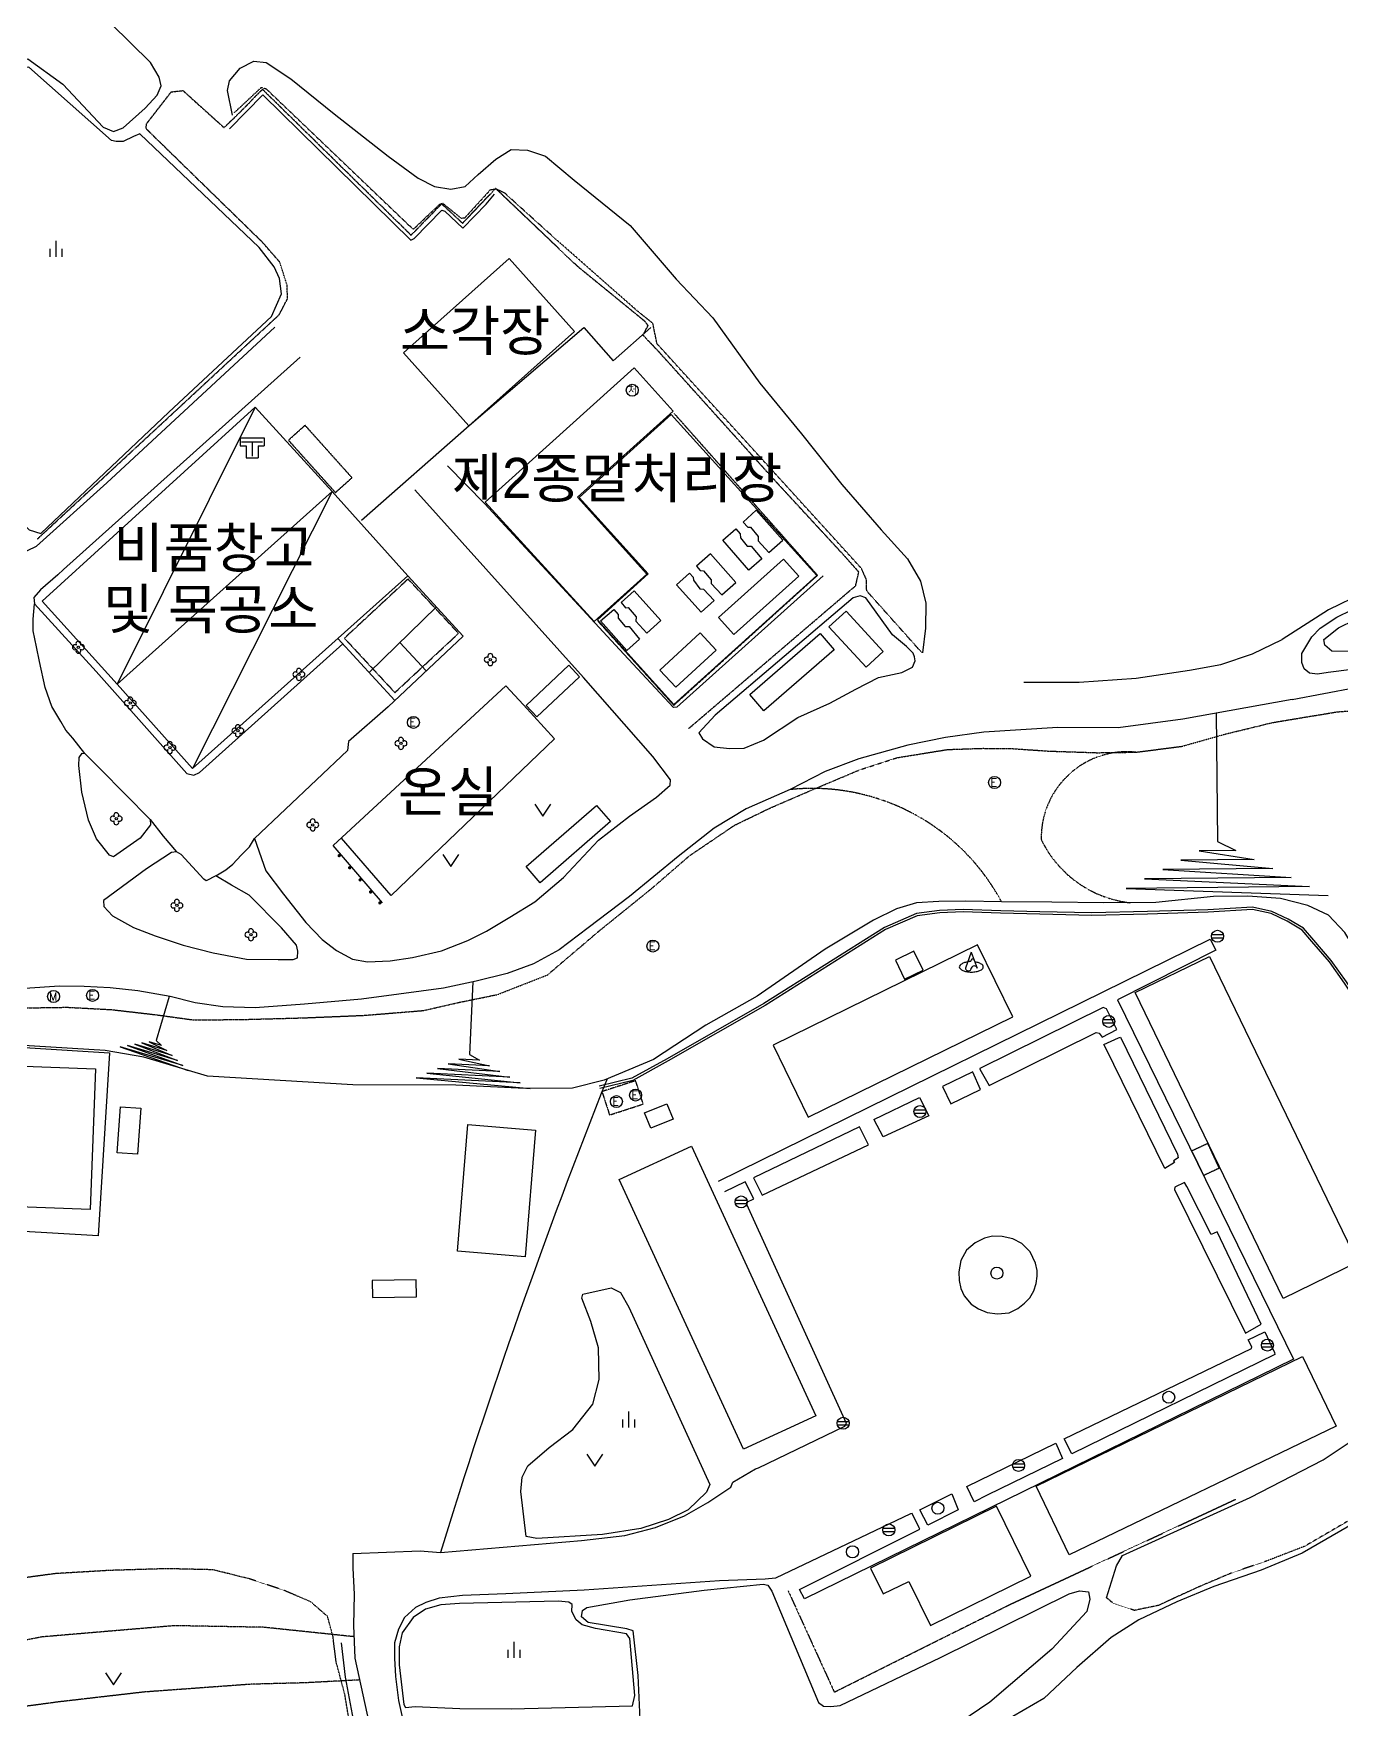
# Model space of a CAD drawing. Header units: millimetres. Extents: x 0 to 945143, y -500 to 526502.
# Drawn here: x 221235 to 384777, y 179861 to 389313 of the extents above; entities that cross this region are included whole.
import ezdxf

# ---------------------------------------------------------------- set-up
doc = ezdxf.new("R2010")
doc.units = ezdxf.units.MM
for name, pattern in [('ANYANG1', [11.5, 6, -1, 1, -1.5, 1, -1]), ('ANYANG3', [3, 2, -1]), ('ANYANG6', [4, 2, -2])]:
    doc.linetypes.add(name, pattern=pattern)
for name, color, linetype in [('0-0W', 7, 'Continuous'), ('AAA004', 7, 'ANYANG3'), ('AAB053', 1, 'Continuous'), ('AAB321', 7, 'Continuous'), ('AAC001', 7, 'Continuous'), ('AAC006', 7, 'ANYANG1'), ('ACA050', 5, 'Continuous'), ('ADA030', 1, 'Continuous'), ('AE150', 7, 'Continuous'), ('AE200', 1, 'Continuous'), ('AZ0202', 7, 'Continuous'), ('AZ0204', 7, 'Continuous'), ('AZ070', 7, 'Continuous'), ('AZ071', 7, 'ANYANG6'), ('AZ0801', 7, 'Continuous'), ('AZ0803', 7, 'Continuous'), ('DAA002', 3, 'Continuous'), ('DD0011', 3, 'Continuous'), ('DD0013', 3, 'Continuous'), ('DZ001', 7, 'ANYANG6'), ('DZ0011', 3, 'Continuous'), ('h', 7, 'Continuous'), ('SLOPE', 9, 'Continuous'), ('t', 7, 'Continuous'), ('건물', 210, 'Continuous'), ('현황', 7, 'Continuous')]:
    doc.layers.add(name, color=color, linetype=linetype)
doc.styles.add('GHS', font='ROMANS', dxfattribs={"bigfont": 'NGSW.shx'})
doc.styles.add('STYLE1', font='')
doc.styles.get('STYLE1').set_extended_font_data('Gulim')

# ---------------------------------------------------------------- blocks, each defined once
blk = doc.blocks.new('AAB321')
at = {"layer": 'AAB321'}
for points in [[(-1.5, 0.5), (-1.5, -0.5)], [(-1.5, 0.5), (1.5, 0.5)], [(-1.3, 0), (1.3, 0)], [(0, 0), (0, -1.8)], [(1.5, 0.5), (1.5, -0.5)], [(-1.5, -0.5), (-0.75, -0.5)], [(-0.75, -0.5), (-0.75, -2)], [(-0.75, -2), (0.75, -2)], [(0.75, -0.5), (1.5, -0.5)], [(0.75, -0.5), (0.75, -2)]]:
    blk.add_lwpolyline(points, dxfattribs=at)
blk = doc.blocks.new('AAB053')
at = {"layer": 'AAB053', "color": 7}
for points in [[(-0.45, 0.61, 0.011748), (-0.61, 0.59, 0.057315), (-1.06, 0.45, 0.099679), (-1.41, 0.21, 0.194619), (-1.5, 0, 0.194619), (-1.41, -0.21, 0.099679), (-1.06, -0.45, 0.057315), (-0.61, -0.59, 0.043907), (0, -0.64, 0.043907), (0.61, -0.59, 0.057315), (1.06, -0.45, 0.099679), (1.42, -0.21, 0.194619), (1.5, 0, 0.194619), (1.42, 0.21, 0.099679), (1.06, 0.45, 0.057315), (0.61, 0.59, 0.011748), (0.45, 0.61, 0.043907)], [(-0.36, 0.86, 1), (0, 0.86, 1)]]:
    blk.add_lwpolyline(points, format="xyb", dxfattribs=at)
for points in [[(0, 1.86), (-0.72, -0.14)], [(0, 1.86), (0.72, -0.14)]]:
    blk.add_lwpolyline(points, dxfattribs=at)
for centre, radius, start, end in [((0.18, 0.81), 0.187, 15.5083, 164.4917), ((0.36, -0.24), 0.374, 15.5874, 164.4126), ((-0.36, -0.14), 0.36, 180, 0)]:
    blk.add_arc(centre, radius, start, end, dxfattribs=at)
blk = doc.blocks.new('AE200')
at = {"layer": 'AE200', "color": 7}
blk.add_circle((0, 0), 0.75, dxfattribs=at)
at = {"layer": 'AE200', "color": 7, "style": 'GHS'}
blk.add_text('M', height=1, dxfattribs=at).set_placement((-0.58, -0.48))
blk = doc.blocks.new('ACA050')
at = {"layer": 'ACA050', "color": 7}
blk.add_circle((0, 0), 0.75, dxfattribs=at)
at = {"layer": 'ACA050', "color": 7, "style": 'GHS'}
blk.add_text('처', height=1, dxfattribs=at).set_placement((-0.53, -0.53))
blk = doc.blocks.new('AZ0202')
at = {"layer": 'AZ0202'}
blk.add_circle((0, 0), 0.75, dxfattribs=at)
at = {"layer": 'AZ0202', "style": 'GHS'}
blk.add_text('E', height=1, dxfattribs=at).set_placement((-0.5, -0.48))
blk = doc.blocks.new('AZ0204')
at = {"layer": 'AZ0204'}
for points in [[(-0.72, 0.21), (0.72, 0.21)], [(-0.72, -0.2), (0.72, -0.2)]]:
    blk.add_lwpolyline(points, dxfattribs=at)
blk.add_circle((0, 0), 0.75, dxfattribs=at)
blk = doc.blocks.new('DAA002')
at = {"layer": 'DAA002', "color": 7}
for points in [[(-0.75, 0), (-0.75, -1)], [(0, 1), (0, -1)], [(0.75, 0), (0.75, -1)]]:
    blk.add_lwpolyline(points, dxfattribs=at)
blk = doc.blocks.new('DD0011')
at = {"layer": 'DD0011', "color": 7}
blk.add_circle((0, 0), 0.15, dxfattribs=at)
for centre, radius, start, end in [((-0.44, 0), 0.312, 53.1301, 306.8699), ((0, 0.44), 0.313, 323.1301, 216.8699), ((0.44, 0), 0.312, 233.1301, 126.8699), ((0, -0.44), 0.312, 143.1301, 36.8699)]:
    blk.add_arc(centre, radius, start, end, dxfattribs=at)
blk = doc.blocks.new('DD0013')
at = {"layer": 'DD0013', "color": 7}
blk.add_circle((0, 0), 0.75, dxfattribs=at)
blk = doc.blocks.new('DZ0011')
at = {"layer": 'DZ0011', "color": 7}
blk.add_lwpolyline([(-1, 0.6), (0, -0.9), (1, 0.6)], dxfattribs=at)
blk = doc.blocks.new('20')
at = {"layer": 'h', "color": 7, "const_width": 0.225}
blk.add_lwpolyline([(-0.12, 0.3, 1), (0.11, 0.3, 1)], format="xyb", close=True, dxfattribs=at)
blk = doc.blocks.new('DC')
at = {"layer": 'h', "xscale": 0.8999999999999999, "yscale": 0.8999999999999999, "zscale": 0.8999999999999999, "rotation": 358.3435831865741}
blk.add_blockref('20', (-0.01, -0.02), dxfattribs=at)

msp = doc.modelspace()

# ---------------------------------------------------------------- linework, layer by layer
at = {"layer": 'AAA004', "extrusion": (0.000761888, -0.001614, 0.999998), "elevation": -72244, "flags": 128}
for points in [[(261113, 333684), (255242, 340230), (253166, 338367), (259037, 331822)], [(266479, 306830), (274437, 314230), (268120, 321025), (260161, 313625)], [(266479, 306830), (274437, 314230), (268120, 321025), (260161, 313625)], [(266479, 306830), (274437, 314230), (268120, 321025), (260161, 313625)], [(266479, 306830), (274437, 314230), (268120, 321025), (260161, 313625)], [(367634, 246490), (366114, 249577), (368078, 250491), (369529, 247372)]]:
    msp.add_lwpolyline(points, close=True, dxfattribs=at)
at = {"layer": 'AAC001', "extrusion": (0.000761888, -0.001614, 0.999998), "elevation": -72244, "flags": 128}
msp.add_lwpolyline([(199933, 254094), (200203, 263705), (230773, 261788), (229360, 238938), (199311, 240689), (199616, 250294)], dxfattribs=at)
at = {"layer": 'AAC006', "extrusion": (0.000761888, -0.001614, 0.999998), "elevation": -72244, "flags": 128}
for points in [[(221772, 326019), (252018, 354063), (253054, 356059), (252993, 357765), (252085, 360628), (249863, 363160), (235383, 377279), (235406, 377895), (238518, 381909), (239975, 382064), (245113, 377437), (247001, 379251), (249916, 382225), (268501, 363997), (272323, 367913), (274935, 365494), (279074, 369831)], [(221772, 326019), (252018, 354063), (253054, 356059), (252993, 357765), (252085, 360628), (249863, 363160), (235383, 377279), (235406, 377895), (238518, 381909), (239975, 382064), (245113, 377437), (247001, 379251), (249916, 382225), (268501, 363997), (272323, 367913), (274935, 365494), (279074, 369831)], [(303226, 302353), (324087, 320187), (324480, 321899), (322493, 324121), (313989, 333332), (299335, 349582), (297496, 351494), (298132, 352688), (297772, 353191), (289302, 360101), (279074, 369831)], [(291833, 315794), (301342, 305250), (319313, 321490), (301412, 341695)], [(315641, 194571), (321417, 181915), (343223, 192801), (371597, 206020)]]:
    msp.add_lwpolyline(points, dxfattribs=at)
msp.add_lwpolyline([(296577, 258325), (292365, 256959), (293311, 254044), (297523, 255410)], close=True, dxfattribs=at)
at = {"layer": 'ADA030', "extrusion": (0.000761888, -0.001614, 0.999998), "elevation": -72244, "flags": 128}
for points in [[(363093, 525886), (362498, 524646), (361575, 521208), (360817, 516503), (360366, 509999), (360807, 504206), (361485, 498392), (362565, 491226), (363429, 485315), (364701, 479241), (366555, 472129), (367964, 467452), (369539, 462815), (371736, 458174), (374210, 453613), (376965, 449076), (380648, 443899), (386279, 437088), (391387, 429620), (395074, 424158), (399118, 417652), (402397, 411724), (405354, 405677), (408475, 399487), (411933, 391935), (413973, 386811), (415971, 380750), (417315, 376448), (418365, 372287), (419853, 366537), (421816, 360475), (423441, 355202), (424173, 351751), (424349, 348832), (424074, 345401), (422899, 341916), (421462, 339158), (420178, 336894), (417586, 334302), (414620, 332398), (410951, 329949), (406611, 327799), (402282, 325681), (396727, 323262), (391768, 321084), (387484, 319259), (383224, 317174), (377422, 313458)], [(621177, 334355), (618122, 332919), (614750, 331897), (611275, 331393), (605612, 331316), (600042, 331026), (595532, 330987), (591232, 330998), (587166, 330909), (582947, 330276), (579291, 329447), (575171, 328183), (570767, 326644), (565802, 324460), (560611, 321914), (553440, 318146), (545782, 313867), (538466, 309227), (531829, 304720), (524073, 299820), (520159, 297508), (517549, 296361), (516442, 296080), (514937, 295968), (513194, 295967), (510557, 296330), (507540, 297026), (503459, 298034), (497369, 298664), (487096, 300086), (477098, 301047), (473258, 301288), (472860, 301479), (472711, 301888), (474777, 303725), (476877, 305669), (478975, 308619), (480849, 311963), (482885, 315398), (484832, 319440), (481682, 320671), (479355, 315735), (477536, 311812), (475678, 309265), (474089, 307441), (471975, 305722), (469429, 303971), (466491, 302071), (464698, 301254), (462200, 300628), (458515, 300332), (455119, 300269), (450858, 300703), (446335, 301388), (441777, 302500), (437253, 303709), (433621, 305022), (428829, 306476), (423679, 308287), (418450, 309751), (413166, 310578), (409154, 311133), (403894, 311556), (398395, 311980), (393640, 312173), (389000, 312041), (385683, 311961), (383639, 312006), (382748, 312764), (382633, 313446), (384454, 314908), (388556, 316915), (392791, 318719), (397759, 320902), (403363, 323342), (407749, 325488), (412243, 327715), (416031, 330243), (418338, 331482), (421043, 333283), (423451, 336316), (425954, 340034), (427153, 343490), (427322, 348523), (426943, 351947), (426331, 353989), (425936, 355850), (424272, 361251), (422327, 367257), (420861, 372925), (419795, 377148), (418424, 381537), (416395, 387692), (414303, 392948), (410797, 400604), (407661, 406823), (404682, 412914), (401340, 418957), (397236, 425560), (393518, 431067), (388339, 438639), (384981, 442701), (382693, 445468), (379119, 450493), (376445, 454896), (374033, 459340), (371930, 463783), (370417, 468238), (369035, 472826), (367209, 479830), (365966, 485766), (365113, 491604), (364039, 498733), (363372, 504453), (362949, 510008), (363378, 516209), (364097, 520668), (364924, 523747), (365869, 525719), (366054, 525886)], [(378655, 305985), (386582, 307446), (390148, 307899), (394107, 307937), (398032, 307900), (402139, 307647), (405633, 307181), (409507, 306878), (414019, 306128), (419515, 304681), (424376, 302633), (429003, 300955), (434056, 299604), (439284, 298267), (443886, 297917), (449124, 297179), (452771, 297027), (455175, 296439), (457186, 295035), (458688, 293173), (459285, 291260), (459871, 288478), (461485, 278321), (462507, 267208), (464034, 252711), (464688, 244295), (465476, 239821), (466318, 237017), (467189, 234122), (468309, 232361), (469718, 230703), (471474, 229120), (474060, 228015), (476521, 227446), (480645, 227322), (491035, 226715), (499544, 226617), (505428, 226447), (511666, 225991), (517579, 225761), (522448, 225221), (526227, 224425), (530848, 223124), (534657, 221682), (539016, 220291), (543812, 219409), (549527, 218855), (555213, 218696), (561439, 218419), (562013, 218329), (563431, 216588), (564841, 213759), (565468, 210761), (565637, 207587), (565421, 204894), (565130, 203485), (564002, 200012), (562274, 197048), (559917, 193186), (558228, 189053), (556735, 182626), (555748, 177057), (555402, 172177), (555742, 166265), (556144, 162909), (556878, 157833), (556879, 157830)]]:
    msp.add_lwpolyline(points, dxfattribs=at)
at = {"layer": 'AE150', "extrusion": (0.000761888, -0.001614, 0.999998), "elevation": -72244, "flags": 128}
msp.add_lwpolyline([(282869, 305224), (288207, 310249), (289565, 308806), (284227, 303781)], close=True, dxfattribs=at)
at = {"layer": 'AZ070', "extrusion": (0.000761888, -0.001614, 0.999998), "elevation": -72244, "flags": 128}
for points in [[(246160, 379003), (245549, 382075), (245788, 383289), (247129, 384864), (248848, 385736), (250390, 385585), (253479, 383535), (258900, 379153), (265615, 373868), (269369, 371104), (271436, 370098), (273454, 369758), (275268, 370091), (276868, 371574), (279090, 373496), (281029, 374698), (283067, 374637), (285286, 373866), (288902, 370857), (295875, 365208), (301659, 358515), (306243, 353653), (312121, 345500), (317324, 339185), (322352, 332852), (327286, 327150), (330586, 323559), (332202, 320754), (332856, 317993), (332806, 314889), (332449, 311783)], [(355467, 193706), (356717, 197710), (357469, 198979), (373431, 206244), (382533, 210959), (386057, 213257), (388852, 215748), (391226, 218018), (392962, 221410), (394494, 225443), (395797, 229972), (396828, 233733), (397751, 236767), (398652, 240345), (398703, 243210), (398634, 246632), (398053, 249798), (396559, 253556), (394330, 258838), (391865, 265516), (389202, 270136), (387168, 273689), (385245, 276830), (383225, 279027), (380605, 280213), (377187, 281100), (373136, 281369), (368809, 281326), (361632, 280579), (355079, 280560), (348626, 280627), (342318, 280694), (337865, 280744), (334471, 280740), (331693, 280560), (329180, 279814), (326317, 278392), (320293, 274769), (311782, 268881), (305337, 265271), (298812, 260981), (292621, 258393), (288701, 257389), (282775, 257363), (274111, 257787), (261204, 257813), (243061, 258903), (235088, 261267), (230259, 262080), (214597, 263047), (201270, 263813), (197523, 263965), (192470, 264005), (186275, 264309), (185008, 264711)]]:
    msp.add_lwpolyline(points, dxfattribs=at)
at = {"layer": 'AZ070', "extrusion": (0.000761888, -0.001614, 0.999998)}
msp.add_arc((1014202, -28319, -72244), 776165, 158.309236, 162.943, dxfattribs=at)
at = {"layer": 'AZ071', "extrusion": (0.000761888, -0.001614, 0.999998), "elevation": -72244, "flags": 128}
for points in [[(332399, 311778), (325469, 319539), (325417, 321006), (324817, 322334), (299239, 350435), (298739, 352950), (296714, 354591), (286617, 363469), (280216, 369248), (279127, 369752), (278376, 369623), (275170, 366108), (274777, 366096), (272463, 367960), (272051, 367838), (268788, 364726), (268381, 365085), (250428, 382235), (249819, 382425), (249708, 382392), (246368, 379277)], [(185052, 264716), (191747, 265508), (197396, 265658), (203220, 266568), (209158, 267173), (213598, 267421), (219129, 267405), (225500, 267505), (231068, 267209), (236575, 266575), (241205, 265935), (246976, 265963), (255003, 266180), (262637, 266495), (270069, 267099), (274511, 268120), (279264, 269088), (285541, 271537), (292058, 277080), (298630, 282388), (303340, 286462), (308947, 290259), (313412, 292419), (318694, 294697), (324495, 297145), (329248, 298692), (335584, 299719), (340011, 299865), (343759, 299822), (348266, 299518), (354284, 299317), (359122, 299380), (364844, 300112), (370402, 301672), (376242, 303093), (384311, 304429)]]:
    msp.add_lwpolyline(points, dxfattribs=at)
at = {"layer": 'AZ071', "extrusion": (0.000761888, -0.001614, 0.999998), "elevation": -72244}
msp.add_lwpolyline([(384311, 304429), (385947, 304541), (388605, 304587), (390269, 304609), (394410, 304579), (397272, 304506), (399317, 304352), (403067, 303976), (404550, 303725), (406255, 303372), (407698, 302989), (408824, 302616), (410797, 301691), (412344, 300616), (413756, 299445), (415179, 298165), (416283, 297077), (417809, 295646), (418790, 294669), (419699, 293421), (420785, 291981), (421876, 290598), (422855, 289248), (423604, 288080), (424510, 286674), (425258, 285369), (425747, 284121), (425749, 282814), (425439, 281609), (424871, 280381), (423844, 278402), (422903, 276730), (421572, 274836), (420002, 273190), (418208, 271329), (416910, 270014), (415618, 268799), (414360, 267675), (413038, 266178), (412365, 264848), (411996, 263563), (410625, 255683), (412030, 250073), (412965, 245065), (412952, 240128), (412818, 235037), (412669, 231762), (412017, 228675), (409918, 224126), (407382, 220883), (402766, 216482), (398150, 211479), (393052, 207366), (386194, 203608), (380233, 200140), (375511, 198313), (371047, 196782), (366819, 194991), (361953, 192750), (358950, 192126), (356244, 193047), (355467, 193706)], dxfattribs=at)
at = {"layer": 'AZ071', "extrusion": (0.000761888, -0.001614, 0.999998)}
for centre, radius, start, end in [((358035, 288686, -72244), 10749, 84.19736, 181.24581), ((318649, 267985, -72244), 26865, 28.23284, 95.88645), ((359993, 294594, -72244), 14111, 205.80301, 263.66161)]:
    msp.add_arc(centre, radius, start, end, dxfattribs=at)
at = {"layer": 'AZ0801', "extrusion": (0.000761888, -0.001614, 0.999998)}
for p, q in [((258684, 287850, -71977), (280284, 307777, -71961)), ((280284, 307777, -71961), (282480, 305431, -71966)), ((265938, 281602, -71992), (286386, 301162, -71976)), ((264871, 280681, -71993), (258684, 287850, -71977)), ((265938, 281602, -71992), (259752, 288771, -71976))]:
    msp.add_line(p, q, dxfattribs=at)
at = {"layer": 'AZ0801', "extrusion": (0.000761888, -0.001614, 0.999998), "elevation": -72244, "flags": 128}
for points in [[(245805, 377297), (249983, 381550), (268452, 363368), (268882, 363575), (272344, 367132), (272715, 366995), (274970, 364869), (277872, 367888), (278942, 369105)], [(262302, 328377), (275770, 340220), (290085, 352467), (293779, 348295), (298496, 352451)]]:
    msp.add_lwpolyline(points, dxfattribs=at)
for points in [[(314982, 325887), (311655, 329615), (310008, 328145), (310587, 327497), (310920, 327504), (311899, 326336), (311883, 325792), (313225, 324319)], [(310717, 322138), (307461, 325865), (309091, 327289), (309643, 326658), (309673, 326175), (310527, 325136), (311021, 325131), (312335, 323551)], [(309097, 320585), (305925, 324154), (304188, 322610), (304638, 322103), (305052, 322034), (306037, 320937), (306032, 320465), (307351, 319031)], [(316995, 321380), (308849, 314074), (306926, 316217), (315071, 323524)], [(304772, 316868), (301667, 320294), (303293, 321767), (303757, 321255), (303808, 320865), (304600, 319791), (305050, 319753), (306409, 318351)], [(299720, 315832), (296393, 319559), (294747, 318089), (295326, 317441), (295658, 317448), (296637, 316281), (296621, 315737), (297964, 314263)], [(295455, 312082), (292199, 315809), (293830, 317234), (294382, 316602), (294411, 316119), (295265, 315080), (295759, 315075), (297073, 313495)], [(322895, 317025), (327539, 311977), (325385, 309996), (320741, 315044)], [(306642, 312133), (301594, 307489), (299613, 309642), (304661, 314286)]]:
    msp.add_lwpolyline(points, close=True, dxfattribs=at)
at = {"layer": 'AZ0801', "extrusion": (0.000761888, -0.001614, 0.999998), "elevation": -72244}
msp.add_lwpolyline([(282535, 305315), (286438, 301043)], dxfattribs=at)
at = {"layer": 'AZ0803', "extrusion": (0.000761888, -0.001614, 0.999998), "elevation": -72244, "flags": 128}
for points in [[(301368, 305330), (319222, 321472), (301021, 341601), (289523, 331204), (298156, 321655), (291802, 315910)], [(301257, 253510), (298470, 252385), (297687, 254326), (300474, 255450)]]:
    msp.add_lwpolyline(points, close=True, dxfattribs=at)
for points in [[(386568, 216061), (387472, 216901), (388658, 219278), (390163, 222491), (391222, 225273), (392127, 228825), (393421, 235252), (394854, 241626), (395361, 246180), (395243, 249062), (394484, 252526), (392876, 256780), (391077, 260890), (389458, 264356), (387403, 267699), (385462, 270665), (383545, 273360), (381360, 275899), (380100, 277378), (378169, 278523), (376136, 279492), (373719, 280018), (368136, 279688), (360576, 279454), (353635, 279287), (347107, 279444), (342222, 279567), (337527, 279710), (334586, 279598), (331694, 279206), (327681, 277465), (312610, 267962), (300513, 261052), (296098, 258645), (292021, 257641)], [(386367, 216278), (387232, 217081), (388392, 219407), (389891, 222607), (390940, 225362), (391838, 228891), (393132, 235314), (394562, 241675), (395064, 246190), (394948, 249024), (394199, 252442), (392601, 256668), (390807, 260768), (389197, 264215), (387153, 267540), (385218, 270498), (383312, 273177), (381135, 275706), (379907, 277148), (378030, 278261), (376040, 279210), (373696, 279720), (368150, 279392), (360584, 279158), (353635, 278991), (347100, 279148), (342214, 279271), (337528, 279414), (334612, 279303), (331775, 278918), (327820, 277202), (312763, 267708), (300657, 260794), (296206, 258367), (292091, 257354)]]:
    msp.add_lwpolyline(points, dxfattribs=at)
at = {"layer": 'DZ001', "extrusion": (0.000761888, -0.001614, 0.999998), "elevation": -72244, "flags": 128}
msp.add_lwpolyline([(259122, 185727), (258730, 188902), (258055, 191374), (255947, 193197), (252574, 194639), (248290, 196070), (243698, 197205), (237951, 197338), (230751, 197118), (224028, 196721), (218300, 195952), (210767, 195742), (202180, 195681), (195950, 196328), (189883, 196607), (188000, 194831), (186358, 192188), (185784, 189522), (185824, 186373), (185924, 185228), (186344, 184637), (188455, 183600), (195573, 181821), (203986, 179044), (211930, 175371), (223528, 170172), (227138, 170204), (235623, 170085), (238470, 169957), (243235, 169895), (246390, 169936), (249070, 169763), (251880, 169185), (254859, 168566), (257564, 167453), (259837, 166670), (262063, 166252), (263115, 166521), (263074, 167371), (261540, 173601), (260220, 181617)], close=True, dxfattribs=at)
for points in [[(261370, 188831), (250084, 190011), (238915, 190213), (222312, 188805), (211947, 186794), (199469, 184280), (192683, 182543)], [(262056, 183437), (255380, 183077), (248534, 182899), (235109, 181922), (224351, 180678), (211104, 178901), (206481, 177924), (206434, 177913)]]:
    msp.add_lwpolyline(points, dxfattribs=at)
at = {"layer": 'SLOPE', "extrusion": (0.000761888, -0.001614, 0.999998), "elevation": -72244}
for points in [[(369164, 304262), (369323, 288211), (371627, 287087), (367041, 287042), (373932, 285964), (364760, 285873), (376236, 284840), (362478, 284703), (378540, 283716), (360197, 283534), (380845, 282592), (357915, 282365), (383149, 281469)], [(276238, 270681), (275794, 261604), (277059, 260892), (274466, 261019), (278324, 260181), (273137, 260434), (279589, 259469), (271809, 259850), (280854, 258757), (270480, 259265), (282119, 258045), (269152, 258680), (283384, 257333)], [(238267, 268846), (236641, 263363), (237308, 262739), (235742, 263204), (237975, 262115), (234842, 263044), (238643, 261491), (233943, 262885), (239310, 260867), (233044, 262725), (239977, 260243), (232144, 262566), (240644, 259620)], [(238267, 268846), (236641, 263363), (237308, 262739), (235742, 263204), (237975, 262115), (234842, 263044), (238643, 261491), (233943, 262885), (239310, 260867), (233044, 262725), (239977, 260243), (232144, 262566), (240644, 259620)], [(238267, 268846), (236641, 263363), (237308, 262739), (235742, 263204), (237975, 262115), (234842, 263044), (238643, 261491), (233943, 262885), (239310, 260867), (233044, 262725), (239977, 260243), (232144, 262566), (240644, 259620)], [(238267, 268846), (236641, 263363), (237308, 262739), (235742, 263204), (237975, 262115), (234842, 263044), (238643, 261491), (233943, 262885), (239310, 260867), (233044, 262725), (239977, 260243), (232144, 262566), (240644, 259620)]]:
    msp.add_lwpolyline(points, dxfattribs=at)
at = {"layer": '건물', "extrusion": (0.000761888, -0.001614, 0.999998), "elevation": -72244}
for points in [[(296400, 347413), (277758, 330641), (291380, 315702), (297969, 321631), (289312, 331255), (301263, 342007)], [(231739, 307896), (258651, 331975), (248988, 342492), (222390, 318261)], [(258651, 331975), (231739, 307896), (241178, 297347), (268090, 321426)], [(339321, 275297), (313758, 262753), (318163, 253778), (343725, 266321)], [(377538, 231116), (359016, 269342), (368329, 273855), (386851, 235629)], [(218317, 242611), (218981, 260170), (229028, 259790), (228364, 242231)], [(310066, 212287), (294535, 245981), (303578, 250149), (319109, 216455)]]:
    msp.add_lwpolyline(points, close=True, dxfattribs=at)
for points in [[(248988, 342492), (231739, 307896)], [(258651, 331975), (241178, 297347)]]:
    msp.add_lwpolyline(points, dxfattribs=at)
at = {"layer": '현황', "extrusion": (0.000761888, -0.001614, 0.999998), "elevation": -72244}
for points in [[(470441, 291455), (469958, 292310), (469288, 307763), (468509, 310971), (466392, 314362), (463436, 319717), (461335, 322899), (459629, 325308), (457193, 327417), (454924, 328915), (452472, 330419), (449339, 331773), (446331, 333486), (443536, 336547), (440047, 340945), (436903, 346390), (434001, 352240), (430614, 357832), (427966, 363165), (424739, 368979), (421858, 374952), (415098, 380732), (411090, 388126), (408323, 394064), (404932, 402565), (402146, 408011), (398930, 413950), (394767, 420370), (389717, 426704), (385978, 431628), (381979, 436372), (377735, 441276), (373669, 446707), (370551, 451727), (367672, 457786), (365605, 463785), (363502, 470868), (360967, 479240), (359649, 486274), (358292, 493735), (356953, 501649), (356867, 510657), (356714, 517427), (355490, 522991), (355064, 525886)], [(621181, 330075), (615128, 329432), (611120, 329114), (605630, 329045), (599818, 328908), (594922, 328909), (590809, 328905), (586402, 328845), (582354, 328272), (580526, 327858), (576102, 326597), (571774, 325317), (566854, 323059), (561500, 320431), (554844, 316843), (547534, 312782), (538824, 307237), (533075, 303191), (525418, 298404), (522250, 296334), (520226, 295269), (518255, 294577), (516551, 294071), (515195, 293789), (512950, 293623), (509288, 293798), (502212, 295128), (488394, 297037), (477349, 298449), (472643, 298794), (466309, 298791), (460308, 298546), (453945, 298648), (449991, 298941), (445110, 299652), (440530, 300383), (435654, 301656), (428916, 303715), (424027, 305460), (418982, 307216), (413592, 308353), (409330, 309006), (404763, 309369), (403016, 309602), (398213, 309940), (393873, 310055), (389574, 309970), (386132, 309703), (383180, 309347), (381824, 309116), (380823, 309244), (380183, 309790), (379857, 310606), (379890, 311723), (381126, 313782), (382179, 314881), (384246, 316240), (388020, 318087), (392279, 319901), (397243, 322082), (402822, 324512), (407180, 326644), (411597, 328832), (415326, 331320), (417962, 332892), (419315, 333793), (421815, 336605), (424427, 340975), (425614, 344445), (425835, 348677), (425558, 351849), (425252, 352870), (424689, 355526), (423044, 360863), (421090, 366897), (419613, 372606), (418555, 376798), (417197, 381144), (415184, 387251), (413118, 392442), (409636, 400046), (406507, 406250), (403539, 412319), (400229, 418304), (396155, 424859), (392452, 430343), (387309, 437863), (381671, 444683), (378042, 449784), (375328, 454255), (372885, 458757), (370734, 463299), (369190, 467845), (367795, 472477), (365955, 479536), (364698, 485540), (363839, 491415), (362762, 498563), (362090, 504330), (361658, 510004), (362097, 516356), (362836, 520938), (363711, 524197), (364521, 525886)], [(177498, 376825), (191197, 360775), (192132, 360761), (207668, 374905), (220026, 385876), (220561, 386051), (224975, 382876), (229996, 377481), (231284, 376938), (232489, 377403), (235258, 379867), (236763, 381500), (237253, 382649), (237015, 383723), (235900, 385566), (226039, 395324), (213525, 408508), (209325, 412944), (208067, 413538), (205962, 413646), (204214, 413782), (201684, 414022), (199512, 413931), (196862, 412596), (188273, 406837), (183709, 403858), (183553, 403004), (184127, 401744), (189632, 394266), (189698, 393468), (189245, 392839), (177493, 382429)], [(177501, 373345), (184644, 365568), (193249, 355110), (199668, 346170), (205300, 337842), (208838, 332765), (213455, 327499), (216208, 324517), (217289, 324297), (219066, 324359), (220524, 324568), (221657, 325118), (230439, 333047), (251464, 352497)], [(254641, 348754), (225034, 322216), (224341, 321543), (222174, 319666), (221327, 318717), (221434, 317911), (229111, 309446), (240450, 296736), (241347, 296519), (242050, 296855), (259982, 312903)], [(320008, 321434), (301716, 305017), (301304, 304960), (294574, 312199), (277709, 330423), (273070, 335168)], [(265625, 305066), (260688, 300727), (260541, 299585), (248913, 288577), (250330, 284544), (252539, 281655), (255342, 278096), (257392, 275988), (259187, 274579), (261192, 273495), (263066, 273183), (265883, 273302), (268670, 273741), (272293, 274544), (275606, 275868), (277928, 277012), (280842, 278758), (283965, 280675), (287556, 283706), (291949, 288374), (295795, 291379), (299192, 293777), (300905, 295280), (300917, 295947), (298713, 298831), (290044, 308734), (268961, 332184)], [(268090, 321426), (275007, 313871), (265625, 305066)], [(227692, 299210), (226188, 301132), (225343, 302137), (224699, 303223), (223572, 305073), (222767, 307447), (222043, 310704), (221681, 312555), (221238, 314566), (221238, 316014), (221434, 317911)], [(263258, 309350), (271659, 317528)], [(259341, 313599), (266473, 305862)], [(270398, 309546), (267113, 313102)], [(345097, 308121), (352050, 308117), (359175, 308624), (365816, 309618), (369761, 310322), (373694, 311667), (377422, 313458)], [(378655, 305985), (365006, 303507), (356904, 302434), (349363, 302463), (340110, 301873), (335333, 301211), (330600, 300259), (324462, 298553), (320259, 296983), (315894, 294708), (310394, 292299), (306409, 289877), (301873, 286364), (295810, 281347), (290660, 277448), (286994, 274675), (283816, 272916), (280522, 271732), (276647, 270767), (272545, 269901), (266961, 269139), (262290, 268530), (255153, 267882), (249023, 267427), (244959, 267560), (241515, 268078), (238363, 268829), (234322, 269544), (230871, 269927), (227641, 270085), (224542, 270128), (220197, 269834), (215415, 269320), (208962, 268795), (204317, 268421), (200594, 267959), (197692, 267514), (188303, 266216), (184848, 265549), (182029, 264721), (177774, 263484), (177599, 263395)], [(235869, 290960), (237485, 288888), (239185, 286925)], [(244080, 283911), (245339, 284676), (246233, 285378), (247255, 286526), (248277, 287547), (248913, 288577)], [(306949, 245791), (368431, 275997), (369114, 274651), (356833, 268427), (378843, 223526), (317710, 193588), (317064, 194728), (332111, 202278), (332043, 202461), (331142, 204248), (330925, 204206), (314066, 196135), (312765, 196044), (307076, 195836), (290131, 194661), (280335, 194190), (274913, 193998), (272016, 193657), (270361, 193119), (269072, 192507), (267673, 191249), (266910, 189791), (266445, 188085), (266411, 186153), (266539, 183847), (266926, 180855), (267963, 176202), (268954, 171282), (270288, 165848), (271529, 161493), (272579, 158018), (272743, 157573)], [(269620, 199576), (272178, 199348), (289793, 200866), (295225, 201467), (299056, 202475), (302669, 203928), (305619, 205602), (308465, 207519), (308733, 208166), (311569, 209835), (311954, 209953), (322753, 215167), (322950, 215465), (310464, 242873), (310500, 243128), (311371, 243543), (310279, 245692), (307667, 244432)], [(420916, 223611), (420528, 223499), (417155, 222917), (414635, 222221), (413432, 221701), (412286, 221090), (410810, 219678), (405974, 214833), (402538, 212156), (397365, 209170), (392083, 206562), (386633, 203166), (379911, 199296), (374804, 197156), (368868, 195111)], [(261203, 199242), (269620, 199576)], [(261203, 199242), (261210, 197385), (261399, 194168), (261315, 190236), (261474, 186142), (262946, 179302), (264664, 171481), (267223, 162517), (268537, 157569)], [(241111, 157544), (240054, 158346), (233882, 162394), (226734, 166635), (219008, 170965), (212237, 174126), (204812, 177351), (198419, 179512), (192709, 181016), (187767, 182206), (184471, 183021), (183742, 183785), (183550, 186269), (183668, 188472), (184507, 191591), (185750, 194316), (187605, 196852), (191994, 195475)], [(304842, 157602), (301396, 158150), (299133, 158937), (298147, 159661), (297822, 160851), (297811, 163828), (296895, 183991), (296257, 189579), (295477, 189825), (290648, 190635), (289816, 191303), (289930, 192096), (290476, 192503), (295839, 193454), (305160, 194662), (312514, 195394), (313113, 195271), (313619, 194524), (319437, 180606), (320075, 180146), (320975, 180132), (322148, 180249), (334705, 186250), (350797, 194185), (352070, 194559), (353202, 194446), (353349, 193513), (352988, 192006), (348634, 187284), (340852, 180641), (334656, 176462), (331467, 174680), (326647, 172004), (322722, 168867), (319307, 165303), (317467, 162523), (316157, 160281), (314808, 158551), (313982, 157610)], [(368868, 195111), (364236, 193183), (359504, 190947), (356027, 188721), (351733, 184993), (347633, 181107), (342455, 178109), (337487, 174552), (333118, 172339), (329070, 169114), (325300, 165665), (322491, 162735), (320746, 160136), (318781, 157614)], [(298032, 157595), (295065, 158701), (291734, 159754), (288534, 161283), (285388, 162690), (283337, 164108), (281179, 164921), (277995, 165302), (271962, 165587), (265236, 165021), (264586, 165527), (263036, 170036), (261544, 177121), (260291, 183764), (259800, 188057)]]:
    msp.add_lwpolyline(points, dxfattribs=at)
for points in [[(222188, 326727), (238227, 341886), (251026, 353847), (252310, 356677), (252050, 358596), (251397, 360024), (249523, 362440), (234579, 376675), (233787, 376346), (232503, 375709), (231631, 375696), (231044, 375813), (220716, 384999), (219638, 384927), (214668, 380445), (197393, 364680), (192631, 360067), (192690, 359389), (206708, 341817), (220749, 327176)], [(280782, 361073), (267564, 349289), (275703, 340160), (288921, 351944)], [(323790, 318669), (306518, 304013), (304457, 301781), (304932, 301051), (306406, 300054), (308303, 299828), (310153, 299902), (312546, 300894), (316851, 303725), (320845, 305508), (324128, 307245), (326948, 308698), (329848, 309353), (331204, 310024), (331526, 310794), (331442, 311278), (331262, 311763), (330439, 312602), (328679, 314050), (325357, 318655), (324665, 318928)], [(310859, 306573), (319658, 314219), (321418, 312193), (312620, 304547)], [(234646, 288642), (231288, 286311), (230808, 286516), (229147, 288538), (228162, 290881), (227333, 294394), (226970, 297729), (226986, 298718), (227365, 299253), (227692, 299210), (229620, 297321), (235869, 290960), (235935, 290315)], [(282868, 285092), (291666, 292738), (293427, 290712), (284629, 283066)], [(239754, 286615), (239185, 286925), (238562, 286831), (235404, 284816), (230039, 280861), (230087, 280094), (231167, 278927), (233801, 277481), (236506, 276438), (240015, 275264), (243748, 274302), (247911, 273534), (251881, 273453), (253753, 273483), (254300, 273700), (254319, 274516), (254152, 275251), (252315, 277422), (248273, 281515), (246059, 282743), (244080, 283911), (242885, 283287), (242577, 283518)], [(331368, 274506), (329052, 273369), (330213, 271003), (332529, 272140)], [(339596, 259838), (339616, 259783), (340763, 257728), (354175, 264330), (354513, 264260), (354904, 263779), (356721, 264723), (355449, 267323), (355046, 267484), (339632, 259855)], [(363961, 248095), (362752, 247366), (355280, 262542), (355133, 262849), (356963, 263672), (357197, 263749), (364341, 249150), (364398, 248689), (363846, 248321)], [(334935, 257589), (335979, 255423), (339713, 257235), (338723, 259406), (338719, 259414)], [(334935, 257589), (335979, 255423), (339713, 257235), (338723, 259406), (338719, 259414)], [(334935, 257589), (335979, 255423), (339713, 257235), (338723, 259406), (338719, 259414)], [(334935, 257589), (335979, 255423), (339713, 257235), (338723, 259406), (338719, 259414)], [(332081, 256212), (333241, 253928), (327505, 251298), (326386, 253431), (326374, 253458)], [(231760, 249329), (232161, 255078), (234699, 254901), (234298, 249152)], [(274293, 237020), (275599, 252862), (284062, 252164), (282756, 236322)], [(311321, 246195), (312408, 244025), (325690, 250312), (324557, 252581)], [(365222, 245616), (363986, 245005), (363961, 244711), (372835, 226754), (374778, 227892), (369299, 239422), (368524, 239103), (365482, 245105)], [(345891, 236926), (344847, 237975), (343748, 238555), (342396, 238870), (341180, 238899), (340183, 238639), (339017, 238055), (337950, 237132), (337240, 235873), (336997, 234448), (337019, 233343), (337246, 232341), (337658, 231459), (338508, 230384), (339436, 229815), (340519, 229342), (341801, 229210), (343296, 229309), (344356, 229868), (345205, 230533), (345860, 231187), (346358, 232082), (346648, 232984), (346775, 233888), (346771, 234588), (346590, 235506)], [(269136, 233445), (263626, 233338), (263667, 231224), (269177, 231331)], [(282869, 201374), (282227, 206984), (282395, 208765), (283099, 210174), (285746, 212485), (288707, 214732), (291234, 217905), (292016, 220973), (291925, 224934), (290965, 228237), (289865, 231153), (289971, 231640), (293500, 232440), (294664, 231855), (295715, 230039), (305838, 207851), (305436, 206884), (303158, 204678), (300675, 203505), (297236, 202352), (292425, 201616), (284217, 201093)], [(351095, 211674), (350157, 213570), (373575, 224852), (373610, 225074), (373159, 225928), (375152, 226893), (375236, 226927), (376451, 224371), (376476, 224099)], [(346654, 207641), (379969, 223860), (384170, 215145), (350792, 199056)], [(338922, 205695), (337987, 207601), (349100, 213039), (349935, 211131), (349944, 211111), (340546, 206510)], [(333107, 202777), (332130, 204698), (336115, 206682), (336854, 204803), (336909, 204685)], [(341684, 205138), (325956, 197406), (327541, 194182), (330740, 195754), (333443, 190255), (345973, 196414)], [(269023, 180098), (274579, 179872), (281010, 179833), (296186, 180181), (296461, 181487), (295868, 188618), (295418, 189189), (291560, 189854), (289904, 190326), (289147, 190966), (288600, 192010), (288644, 192859), (288237, 193176), (286878, 193285), (274535, 192975), (272206, 192819), (270301, 192299), (268776, 191234), (267392, 189332), (267022, 187592), (266991, 185332), (267595, 180356), (267813, 179998)]]:
    msp.add_lwpolyline(points, close=True, dxfattribs=at)

# ---------------------------------------------------------------- block references
at = {"layer": 'AAB053', "extrusion": (0.000761888, -0.001614, 0.999998), "xscale": 1000, "yscale": 1000, "zscale": 1000, "rotation": 359.9989408490567}
msp.add_blockref('AAB053', (338548, 272545, -72244), dxfattribs=at)
at = {"layer": 'AAB321', "extrusion": (0.000761888, -0.001614, 0.999998), "xscale": 1000, "yscale": 1000, "zscale": 1000, "rotation": 359.9989408490567}
msp.add_blockref('AAB321', (248611, 338168, -72244), dxfattribs=at)
at = {"layer": 'ACA050', "extrusion": (0.000761888, -0.001614, 0.999998), "xscale": 1000, "yscale": 1000, "zscale": 1000, "rotation": 359.9989408490567}
msp.add_blockref('ACA050', (296157, 344615, -72244), dxfattribs=at)
msp.add_blockref('ACA050', (296157, 344615, -72244), dxfattribs=at)
msp.add_blockref('ACA050', (296157, 344615, -72244), dxfattribs=at)
msp.add_blockref('ACA050', (296157, 344615, -72244), dxfattribs=at)
at = {"layer": 'AE200', "extrusion": (0.000761888, -0.001614, 0.999998), "xscale": 1000, "yscale": 1000, "zscale": 1000, "rotation": 359.9989408490567}
msp.add_blockref('AE200', (223806, 268846, -72244), dxfattribs=at)
at = {"layer": 'AZ0202', "extrusion": (0.000761888, -0.001614, 0.999998), "xscale": 1000, "yscale": 1000, "zscale": 1000, "rotation": 359.9989408490567}
for p in [(268788, 303112, -72244), (341450, 295594, -72244), (298735, 275151, -72244), (228673, 268992, -72244), (294170, 255715, -72244), (296572, 256534, -72244)]:
    msp.add_blockref('AZ0202', p, dxfattribs=at)
at = {"layer": 'AZ0204', "extrusion": (0.000761888, -0.001614, 0.999998), "xscale": 1000, "yscale": 1000, "zscale": 1000, "rotation": 359.9989408490567}
for p in [(369328, 276374, -72244), (355729, 265744, -72244), (332129, 254470, -72244), (309772, 243177, -72244), (375566, 225282, -72244), (322527, 215513, -72244), (344452, 210242, -72244), (328233, 202177, -72244)]:
    msp.add_blockref('AZ0204', p, dxfattribs=at)
at = {"layer": 'DAA002', "extrusion": (0.000761888, -0.001614, 0.999998), "xscale": 1000, "yscale": 1000, "zscale": 1000, "rotation": 359.9989408490567}
for p in [(224076, 362269, -72244), (295690, 216003, -72244), (281345, 187215, -72244)]:
    msp.add_blockref('DAA002', p, dxfattribs=at)
at = {"layer": 'DD0013', "extrusion": (0.000761888, -0.001614, 0.999998), "xscale": 1000, "yscale": 1000, "zscale": 1000, "rotation": 359.9989408490567}
for p in [(341745, 234278, -72244), (363223, 218756, -72244), (334365, 204894, -72244), (323689, 199450, -72244)]:
    msp.add_blockref('DD0013', p, dxfattribs=at)
at = {"layer": 'DZ0011', "extrusion": (0.000761888, -0.001614, 0.999998), "xscale": 1000, "yscale": 1000, "zscale": 1000, "rotation": 359.9989408490567}
for p in [(284982, 292293, -72244), (273456, 285988, -72244), (291475, 211033, -72244), (231281, 183724, -72244)]:
    msp.add_blockref('DZ0011', p, dxfattribs=at)
at = {"layer": 't', "extrusion": (0.000761888, -0.001614, 0.999998), "xscale": 1000, "yscale": 1000, "zscale": 1000, "rotation": 130.7938348344048}
for p in [(259699, 286621, -72244), (261006, 285107, -72244), (262312, 283593, -72244), (263619, 282078, -72244), (263619, 282078, -72244), (263619, 282078, -72244), (263619, 282078, -72244), (264779, 280717, -72244)]:
    msp.add_blockref('DC', p, dxfattribs=at)
at = {"layer": '현황', "extrusion": (0.000761888, -0.001614, 0.999998), "xscale": 1000, "yscale": 1000, "zscale": 1000, "rotation": 359.9989408490567}
for p in [(226905, 312498, -72244), (254475, 309101, -72244), (254475, 309101, -72244), (254475, 309101, -72244), (254475, 309101, -72244), (278408, 310949, -72244), (233387, 305519, -72244), (246841, 302064, -72244), (238340, 299950, -72244), (267236, 300482, -72244), (231636, 291067, -72244), (256203, 290294, -72244), (239213, 280228, -72244), (248481, 276568, -72244)]:
    msp.add_blockref('DD0011', p, dxfattribs=at)

# ---------------------------------------------------------------- texts
at = {"layer": '0-0W', "color": 7, "extrusion": (0.000761888, -0.001614, 0.999998), "style": 'STYLE1'}
for s, p in [('소각장', (267045, 349640, -17244)), ('제2종말처리장', (273570, 331254, -17244)), ('비품창고 ', (231243, 322508, -17244)), ('및 목공소', (230016, 314735, -102629)), ('온실', (266740, 292188, 68141))]:
    msp.add_text(s, height=5000, rotation=359.99894, dxfattribs=at).set_placement(p)

doc.saveas('drawing.dxf')
